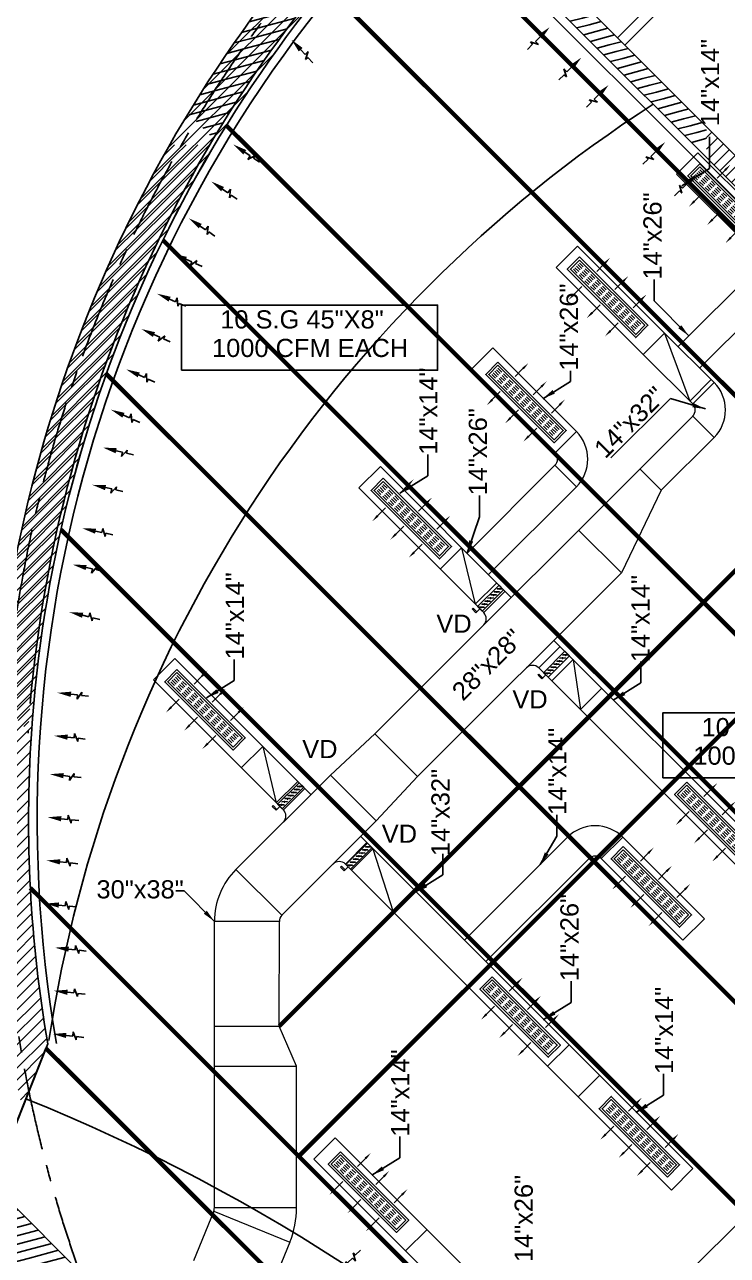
# Model space of a CAD drawing. Header units: inches. Extents: x 751443 to 884462, y -58136 to 349881.
# Drawn here: x 807105 to 815222, y 208339 to 222565 of the extents above; entities that cross this region are included whole.
import ezdxf

# ---------------------------------------------------------------- set-up
doc = ezdxf.new("R2010")
doc.units = ezdxf.units.IN
doc.header["$MEASUREMENT"] = 0
doc.linetypes.add('CENTER', pattern=[50.8, 31.75, -6.35, 6.35, -6.35])
doc.linetypes.add('HIDDEN', pattern=[0.375, 0.25, -0.125])
for name, color, linetype, lineweight in [('000Text', 2, 'Continuous', 18), ('000VD', 1, 'Continuous', 20), ('duct', 1, 'Continuous', 20), ('M-S.DUCT', 1, 'Continuous', 15)]:
    doc.layers.add(name, color=color, linetype=linetype, lineweight=lineweight)
for name, color, linetype in [('0AC-R-ARROW', 2, 'Continuous'), ('0AC-S-ARROW', 2, 'Continuous'), ('0AC-S-GRILL', 140, 'Continuous'), ('AC-LEADER', 30, 'Continuous'), ('AXES', 8, 'CENTER'), ('COL', 8, 'Continuous'), ('HAT', 8, 'Continuous'), ('S.GRILL', 4, 'Continuous'), ('WALL', 8, 'Continuous')]:
    doc.layers.add(name, color=color, linetype=linetype)
doc.styles.add('Arial', font='arial.ttf')
doc.styles.add('HOREA', font='arial.ttf')
doc.dimstyles.new('DIM 1-50', dxfattribs={"dimtxt": 210, "dimasz": 150, "dimexe": 0.18, "dimexo": 0.0625, "dimgap": 25, "dimtad": 0, "dimdec": 0, "dimzin": 0, "dimdsep": 46, "dimtxsty": 'HOREA', "dimblk": 'OBLIQUE', "dimcen": 0.09, "dimclrd": 256, "dimclre": 256, "dimclrt": 31, "dimadec": 0, "dimazin": 0, "dimtfac": 1, "dimtdec": 0, "dimtofl": 0, "dimtmove": 0, "dimatfit": 3, "dimfxl": 0, "dimtolj": 1, "dimtzin": 0, "dimarcsym": 0})
pattern_1 = [(45, (-295.34929, -416.66378), (-0.067351921, 0.067351921), [])]
pattern_2 = [(15, (-295.34929, -416.66378), (-0.024652514, 0.092004435), [])]

# ---------------------------------------------------------------- blocks, each defined once
blk = doc.blocks.new('A$C618A793C')
at = {"layer": 'HAT', "ltscale": 0.011}
h = blk.add_hatch(dxfattribs=at)
h.set_pattern_fill('ANSI31', color=256, scale=0.03, style=0)
h.set_pattern_definition([(45, (-1355.73444, -303.60819), (-0.067351921, 0.067351921), [])])
h.paths.add_polyline_path([(-15.404, 0.767, -0.189155), (-10.669, 10.846), (-10.988, 11.164, 0.182905), (-15.813, 1.176, 0.076148), (-15.511, -3.559), (-15.215, -2.816, -0.059046)])
h = blk.add_hatch(dxfattribs=at)
h.set_pattern_fill('ANSI31', color=256, scale=0.03, angle=330, style=0)
h.set_pattern_definition(pattern_2)
h.paths.add_polyline_path([(-10.993, 10.993), (-11.078, 11.078, 0.064476), (-13.593, 7.936), (-13.506, 7.849, -0.064984)])
h = blk.add_hatch(dxfattribs=at)
h.set_pattern_fill('ANSI31', color=256, scale=0.03, angle=330, style=0)
h.set_pattern_definition(pattern_2)
h.paths.add_polyline_path([(-10.993, 10.993, 0.064984), (-13.506, 7.849), (-13.302, 7.645, -0.064146), (-10.885, 10.708), (-7.752, 7.575), (-7.605, 7.575), (-7.605, 7.605)])
h = blk.add_hatch(dxfattribs=at)
h.set_pattern_fill('ANSI31', color=256, scale=0.03, angle=330, style=0)
h.set_pattern_definition(pattern_2)
h.paths.add_polyline_path([(-10.903, 11.079, 0.00201), (-10.993, 10.993), (-7.605, 7.605), (-7.605, 7.782)])
h = blk.add_hatch(dxfattribs=at)
h.set_pattern_fill('ANSI31', color=256, scale=0.03, style=0)
h.set_pattern_definition(pattern_1)
h.paths.add_polyline_path([(-7.605, 7.782), (-7.605, 7.605), (-7.575, 7.575), (-7.398, 7.575)])
h = blk.add_hatch(dxfattribs=at)
h.set_pattern_fill('ANSI31', color=256, scale=0.03, style=0)
h.set_pattern_definition(pattern_1)
h.paths.add_polyline_path([(-13.668, 7.575), (-13.806, 7.575, 0.084858), (-15.618, 2.615), (-15.496, 2.615, -0.085616)])
h = blk.add_hatch(dxfattribs=at)
h.set_pattern_fill('ANSI31', color=256, scale=0.03, style=0)
h.set_pattern_definition(pattern_1)
h.paths.add_polyline_path([(-13.344, 7.575), (-13.668, 7.575, 0.085616), (-15.496, 2.615), (-15.212, 2.615, -0.087441)])
h = blk.add_hatch(dxfattribs=at)
h.set_pattern_fill('ANSI31', color=256, scale=0.03, style=0)
h.set_pattern_definition(pattern_1)
h.paths.add_polyline_path([(-7.575, 7.575), (-7.605, 7.575), (-7.605, 7.428), (-7.152, 6.976), (-7.064, 7.064)])
h = blk.add_hatch(dxfattribs=at)
h.set_pattern_fill('ANSI31', color=256, scale=0.03, style=0)
h.set_pattern_definition(pattern_1)
h.paths.add_polyline_path([(-7.398, 7.575), (-7.575, 7.575), (-7.064, 7.064), (-6.976, 7.152)])
h = blk.add_hatch(dxfattribs=at)
h.set_pattern_fill('ANSI31', color=256, scale=0.03, style=0)
h.set_pattern_definition(pattern_1)
h.paths.add_polyline_path([(-15.212, 2.615), (-15.496, 2.615, 0.022631), (-15.689, 1.221), (-15.43, 0.962, -0.027315)])
h = blk.add_hatch(dxfattribs=at)
h.set_pattern_fill('ANSI31', color=256, scale=0.03, style=0)
h.set_pattern_definition(pattern_1)
edge = h.paths.add_edge_path()
edge.add_line((-15.702, 1.065), (-15.441, 0.804))
edge.add_arc((-0.205, -0.205), 15.269, 175.6157, 176.2115, ccw=False)
edge.add_line((-15.43, 0.962), (-15.689, 1.221))
edge.add_arc((-0.205, -0.205), 15.549, 174.7366, 175.3141)
h = blk.add_hatch(dxfattribs=at)
h.set_pattern_fill('ANSI31', color=256, scale=0.03, angle=330, style=0)
h.set_pattern_definition(pattern_2)
h.paths.add_polyline_path([(-15.925, -4.369), (-15.925, -4.793), (-14.576, -6.142, -0.011899), (-14.842, -5.451)])
h = blk.add_hatch(dxfattribs=at)
h.set_pattern_fill('ANSI31', color=256, scale=0.03, angle=330, style=0)
h.set_pattern_definition(pattern_2)
h.paths.add_polyline_path([(-15.925, -4.793), (-15.925, -5.076), (-14.711, -6.29), (-14.572, -6.151, -0.000166), (-14.576, -6.142)])
at = {"layer": 'AXES', "linetype": 'CENTER', "ltscale": 0.03}
blk.add_arc((-0.205, -0.205), 15.549, 179.5187, 179.0158, dxfattribs=at)
at = {"layer": 'COL', "ltscale": 0.07}
blk.add_line((-16.052, -4.242), (-14.357, -5.937), dxfattribs=at)
for points in [[(-15.417, 1.119, -0.179227), (-10.885, 10.708), (-5.732, 5.555), (-5.555, 5.732), (-10.988, 11.164, 0.182905), (-15.813, 1.176)], [(-10.849, 10.672, 0.184911), (-15.404, 0.767)], [(-15.443, 0.775, -0.000467), (-15.441, 0.804, -0.000467)]]:
    blk.add_lwpolyline(points, format="xyb", dxfattribs=at)
at = {"layer": 'COL', "linetype": 'Continuous', "ltscale": 0.07}
blk.add_lwpolyline([(-15.404, 0.767, 0.059046), (-15.215, -2.816, 0.059046)], format="xyb", dxfattribs=at)
at = {"layer": 'WALL', "ltscale": 0.011}
for p, q in [((-8.635, 8.812), (-7.557, 9.891)), ((-8.55, 8.727), (-7.562, 9.715)), ((-15.859, -4.435), (-15.215, -2.816))]:
    blk.add_line(p, q, dxfattribs=at)
blk.add_arc((-23.624, -23.624), 21.76, 22.0143, 67.9857, dxfattribs=at)
blk = doc.blocks.new('*U30')
at = {"layer": '000VD'}
h = blk.add_hatch(color=15, dxfattribs=at)
edge = h.paths.add_edge_path()
edge.add_arc((0.025, 0.037), 0.00488, 0, 360)
h = blk.add_hatch(color=15, dxfattribs=at)
edge = h.paths.add_edge_path()
edge.add_arc((0.075, 0.037), 0.00488, 0, 360)
h = blk.add_hatch(color=15, dxfattribs=at)
edge = h.paths.add_edge_path()
edge.add_arc((0.075, 0.037), 0.00488, 0, 360)
h = blk.add_hatch(color=15, dxfattribs=at)
edge = h.paths.add_edge_path()
edge.add_arc((0.125, 0.037), 0.00488, 0, 360)
h = blk.add_hatch(color=15, dxfattribs=at)
edge = h.paths.add_edge_path()
edge.add_arc((0.175, 0.037), 0.00488, 0, 360)
h = blk.add_hatch(color=15, dxfattribs=at)
edge = h.paths.add_edge_path()
edge.add_arc((0.225, 0.037), 0.00488, 0, 360)
h = blk.add_hatch(color=15, dxfattribs=at)
edge = h.paths.add_edge_path()
edge.add_arc((0.275, 0.037), 0.00488, 0, 360)
h = blk.add_hatch(color=15, dxfattribs=at)
edge = h.paths.add_edge_path()
edge.add_arc((0.325, 0.037), 0.00488, 0, 360)
at = {"layer": '000VD', "color": 1}
blk.add_line((-0.064, 0.037), (0, 0.037), dxfattribs=at)
at = {"layer": '000VD', "color": 15}
for p, q in [((0.046, 0.061), (0.001, 0.017)), ((0.004, 0.014), (0.001, 0.017)), ((0.049, 0.058), (0.004, 0.014)), ((0.049, 0.058), (0.046, 0.061)), ((0.096, 0.061), (0.051, 0.017)), ((0.096, 0.061), (0.051, 0.017)), ((0.054, 0.014), (0.051, 0.017)), ((0.054, 0.014), (0.051, 0.017)), ((0.099, 0.058), (0.054, 0.014)), ((0.099, 0.058), (0.054, 0.014)), ((0.099, 0.058), (0.096, 0.061)), ((0.099, 0.058), (0.096, 0.061)), ((0.146, 0.061), (0.101, 0.017)), ((0.104, 0.014), (0.101, 0.017)), ((0.149, 0.058), (0.104, 0.014)), ((0.149, 0.058), (0.146, 0.061)), ((0.196, 0.061), (0.151, 0.017)), ((0.154, 0.014), (0.151, 0.017)), ((0.199, 0.058), (0.154, 0.014)), ((0.199, 0.058), (0.196, 0.061)), ((0.246, 0.061), (0.201, 0.017)), ((0.204, 0.014), (0.201, 0.017)), ((0.249, 0.058), (0.204, 0.014)), ((0.249, 0.058), (0.246, 0.061)), ((0.296, 0.061), (0.251, 0.017)), ((0.254, 0.014), (0.251, 0.017)), ((0.299, 0.058), (0.254, 0.014)), ((0.299, 0.058), (0.296, 0.061)), ((0.346, 0.061), (0.301, 0.017)), ((0.304, 0.014), (0.301, 0.017)), ((0.349, 0.058), (0.304, 0.014)), ((0.349, 0.058), (0.346, 0.061))]:
    blk.add_line(p, q, dxfattribs=at)
at = {"layer": '000VD'}
for points in [[(-0.064, -0.025), (-0.05, -0.025), (-0.05, 0.037), (-0.064, 0.037)], [(0, 0), (0.35, 0), (0.35, 0.075), (0, 0.075)]]:
    blk.add_lwpolyline(points, close=True, dxfattribs=at)
at = {"layer": '000VD', "color": 15}
for centre in [(0.025, 0.037), (0.075, 0.037), (0.075, 0.037), (0.125, 0.037), (0.175, 0.037), (0.225, 0.037), (0.275, 0.037), (0.325, 0.037)]:
    blk.add_circle(centre, 0.00488, dxfattribs=at)
blk = doc.blocks.new('*U11')
at = {"layer": '000VD'}
h = blk.add_hatch(color=15, dxfattribs=at)
edge = h.paths.add_edge_path()
edge.add_arc((0.025, 0.037), 0.00488, 0, 360)
h = blk.add_hatch(color=15, dxfattribs=at)
edge = h.paths.add_edge_path()
edge.add_arc((0.075, 0.037), 0.00488, 0, 360)
h = blk.add_hatch(color=15, dxfattribs=at)
edge = h.paths.add_edge_path()
edge.add_arc((0.075, 0.037), 0.00488, 0, 360)
h = blk.add_hatch(color=15, dxfattribs=at)
edge = h.paths.add_edge_path()
edge.add_arc((0.125, 0.037), 0.00488, 0, 360)
h = blk.add_hatch(color=15, dxfattribs=at)
edge = h.paths.add_edge_path()
edge.add_arc((0.175, 0.037), 0.00488, 0, 360)
h = blk.add_hatch(color=15, dxfattribs=at)
edge = h.paths.add_edge_path()
edge.add_arc((0.225, 0.037), 0.00488, 0, 360)
h = blk.add_hatch(color=15, dxfattribs=at)
edge = h.paths.add_edge_path()
edge.add_arc((0.275, 0.037), 0.00488, 0, 360)
h = blk.add_hatch(color=15, dxfattribs=at)
edge = h.paths.add_edge_path()
edge.add_arc((0.325, 0.037), 0.00488, 0, 360)
at = {"layer": '000VD', "color": 1}
blk.add_line((-0.064, 0.037), (0, 0.037), dxfattribs=at)
at = {"layer": '000VD', "color": 15}
for p, q in [((0.046, 0.061), (0.001, 0.017)), ((0.004, 0.014), (0.001, 0.017)), ((0.049, 0.058), (0.004, 0.014)), ((0.049, 0.058), (0.046, 0.061)), ((0.096, 0.061), (0.051, 0.017)), ((0.096, 0.061), (0.051, 0.017)), ((0.054, 0.014), (0.051, 0.017)), ((0.054, 0.014), (0.051, 0.017)), ((0.099, 0.058), (0.054, 0.014)), ((0.099, 0.058), (0.054, 0.014)), ((0.099, 0.058), (0.096, 0.061)), ((0.099, 0.058), (0.096, 0.061)), ((0.146, 0.061), (0.101, 0.017)), ((0.104, 0.014), (0.101, 0.017)), ((0.149, 0.058), (0.104, 0.014)), ((0.149, 0.058), (0.146, 0.061)), ((0.196, 0.061), (0.151, 0.017)), ((0.154, 0.014), (0.151, 0.017)), ((0.199, 0.058), (0.154, 0.014)), ((0.199, 0.058), (0.196, 0.061)), ((0.246, 0.061), (0.201, 0.017)), ((0.204, 0.014), (0.201, 0.017)), ((0.249, 0.058), (0.204, 0.014)), ((0.249, 0.058), (0.246, 0.061)), ((0.296, 0.061), (0.251, 0.017)), ((0.254, 0.014), (0.251, 0.017)), ((0.299, 0.058), (0.254, 0.014)), ((0.299, 0.058), (0.296, 0.061)), ((0.346, 0.061), (0.301, 0.017)), ((0.304, 0.014), (0.301, 0.017)), ((0.349, 0.058), (0.304, 0.014)), ((0.349, 0.058), (0.346, 0.061))]:
    blk.add_line(p, q, dxfattribs=at)
at = {"layer": '000VD'}
for points in [[(-0.064, -0.025), (-0.05, -0.025), (-0.05, 0.037), (-0.064, 0.037)], [(0, 0), (0.35, 0), (0.35, 0.075), (0, 0.075)]]:
    blk.add_lwpolyline(points, close=True, dxfattribs=at)
at = {"layer": '000VD', "color": 15}
for centre in [(0.025, 0.037), (0.075, 0.037), (0.075, 0.037), (0.125, 0.037), (0.175, 0.037), (0.225, 0.037), (0.275, 0.037), (0.325, 0.037)]:
    blk.add_circle(centre, 0.00488, dxfattribs=at)
blk = doc.blocks.new('*U31')
at = {"layer": '000VD'}
h = blk.add_hatch(color=15, dxfattribs=at)
edge = h.paths.add_edge_path()
edge.add_arc((0.025, 0.037), 0.00488, 0, 360)
h = blk.add_hatch(color=15, dxfattribs=at)
edge = h.paths.add_edge_path()
edge.add_arc((0.075, 0.037), 0.00488, 0, 360)
h = blk.add_hatch(color=15, dxfattribs=at)
edge = h.paths.add_edge_path()
edge.add_arc((0.075, 0.037), 0.00488, 0, 360)
h = blk.add_hatch(color=15, dxfattribs=at)
edge = h.paths.add_edge_path()
edge.add_arc((0.125, 0.037), 0.00488, 0, 360)
h = blk.add_hatch(color=15, dxfattribs=at)
edge = h.paths.add_edge_path()
edge.add_arc((0.175, 0.037), 0.00488, 0, 360)
h = blk.add_hatch(color=15, dxfattribs=at)
edge = h.paths.add_edge_path()
edge.add_arc((0.225, 0.037), 0.00488, 0, 360)
h = blk.add_hatch(color=15, dxfattribs=at)
edge = h.paths.add_edge_path()
edge.add_arc((0.275, 0.037), 0.00488, 0, 360)
h = blk.add_hatch(color=15, dxfattribs=at)
edge = h.paths.add_edge_path()
edge.add_arc((0.325, 0.037), 0.00488, 0, 360)
at = {"layer": '000VD', "color": 1}
blk.add_line((-0.064, 0.037), (0, 0.037), dxfattribs=at)
at = {"layer": '000VD', "color": 15}
for p, q in [((0.046, 0.061), (0.001, 0.017)), ((0.004, 0.014), (0.001, 0.017)), ((0.049, 0.058), (0.004, 0.014)), ((0.049, 0.058), (0.046, 0.061)), ((0.096, 0.061), (0.051, 0.017)), ((0.096, 0.061), (0.051, 0.017)), ((0.054, 0.014), (0.051, 0.017)), ((0.054, 0.014), (0.051, 0.017)), ((0.099, 0.058), (0.054, 0.014)), ((0.099, 0.058), (0.054, 0.014)), ((0.099, 0.058), (0.096, 0.061)), ((0.099, 0.058), (0.096, 0.061)), ((0.146, 0.061), (0.101, 0.017)), ((0.104, 0.014), (0.101, 0.017)), ((0.149, 0.058), (0.104, 0.014)), ((0.149, 0.058), (0.146, 0.061)), ((0.196, 0.061), (0.151, 0.017)), ((0.154, 0.014), (0.151, 0.017)), ((0.199, 0.058), (0.154, 0.014)), ((0.199, 0.058), (0.196, 0.061)), ((0.246, 0.061), (0.201, 0.017)), ((0.204, 0.014), (0.201, 0.017)), ((0.249, 0.058), (0.204, 0.014)), ((0.249, 0.058), (0.246, 0.061)), ((0.296, 0.061), (0.251, 0.017)), ((0.254, 0.014), (0.251, 0.017)), ((0.299, 0.058), (0.254, 0.014)), ((0.299, 0.058), (0.296, 0.061)), ((0.346, 0.061), (0.301, 0.017)), ((0.304, 0.014), (0.301, 0.017)), ((0.349, 0.058), (0.304, 0.014)), ((0.349, 0.058), (0.346, 0.061))]:
    blk.add_line(p, q, dxfattribs=at)
at = {"layer": '000VD'}
for points in [[(-0.064, -0.025), (-0.05, -0.025), (-0.05, 0.037), (-0.064, 0.037)], [(0, 0), (0.35, 0), (0.35, 0.075), (0, 0.075)]]:
    blk.add_lwpolyline(points, close=True, dxfattribs=at)
at = {"layer": '000VD', "color": 15}
for centre in [(0.025, 0.037), (0.075, 0.037), (0.075, 0.037), (0.125, 0.037), (0.175, 0.037), (0.225, 0.037), (0.275, 0.037), (0.325, 0.037)]:
    blk.add_circle(centre, 0.00488, dxfattribs=at)
blk = doc.blocks.new('*U27')
at = {"layer": '000VD'}
h = blk.add_hatch(color=15, dxfattribs=at)
edge = h.paths.add_edge_path()
edge.add_arc((0.025, 0.037), 0.00488, 0, 360)
h = blk.add_hatch(color=15, dxfattribs=at)
edge = h.paths.add_edge_path()
edge.add_arc((0.075, 0.037), 0.00488, 0, 360)
h = blk.add_hatch(color=15, dxfattribs=at)
edge = h.paths.add_edge_path()
edge.add_arc((0.075, 0.037), 0.00488, 0, 360)
h = blk.add_hatch(color=15, dxfattribs=at)
edge = h.paths.add_edge_path()
edge.add_arc((0.125, 0.037), 0.00488, 0, 360)
h = blk.add_hatch(color=15, dxfattribs=at)
edge = h.paths.add_edge_path()
edge.add_arc((0.175, 0.037), 0.00488, 0, 360)
h = blk.add_hatch(color=15, dxfattribs=at)
edge = h.paths.add_edge_path()
edge.add_arc((0.225, 0.037), 0.00488, 0, 360)
h = blk.add_hatch(color=15, dxfattribs=at)
edge = h.paths.add_edge_path()
edge.add_arc((0.275, 0.037), 0.00488, 0, 360)
h = blk.add_hatch(color=15, dxfattribs=at)
edge = h.paths.add_edge_path()
edge.add_arc((0.325, 0.037), 0.00488, 0, 360)
at = {"layer": '000VD', "color": 1}
blk.add_line((-0.064, 0.037), (0, 0.037), dxfattribs=at)
at = {"layer": '000VD', "color": 15}
for p, q in [((0.046, 0.061), (0.001, 0.017)), ((0.004, 0.014), (0.001, 0.017)), ((0.049, 0.058), (0.004, 0.014)), ((0.049, 0.058), (0.046, 0.061)), ((0.096, 0.061), (0.051, 0.017)), ((0.096, 0.061), (0.051, 0.017)), ((0.054, 0.014), (0.051, 0.017)), ((0.054, 0.014), (0.051, 0.017)), ((0.099, 0.058), (0.054, 0.014)), ((0.099, 0.058), (0.054, 0.014)), ((0.099, 0.058), (0.096, 0.061)), ((0.099, 0.058), (0.096, 0.061)), ((0.146, 0.061), (0.101, 0.017)), ((0.104, 0.014), (0.101, 0.017)), ((0.149, 0.058), (0.104, 0.014)), ((0.149, 0.058), (0.146, 0.061)), ((0.196, 0.061), (0.151, 0.017)), ((0.154, 0.014), (0.151, 0.017)), ((0.199, 0.058), (0.154, 0.014)), ((0.199, 0.058), (0.196, 0.061)), ((0.246, 0.061), (0.201, 0.017)), ((0.204, 0.014), (0.201, 0.017)), ((0.249, 0.058), (0.204, 0.014)), ((0.249, 0.058), (0.246, 0.061)), ((0.296, 0.061), (0.251, 0.017)), ((0.254, 0.014), (0.251, 0.017)), ((0.299, 0.058), (0.254, 0.014)), ((0.299, 0.058), (0.296, 0.061)), ((0.346, 0.061), (0.301, 0.017)), ((0.304, 0.014), (0.301, 0.017)), ((0.349, 0.058), (0.304, 0.014)), ((0.349, 0.058), (0.346, 0.061))]:
    blk.add_line(p, q, dxfattribs=at)
at = {"layer": '000VD'}
for points in [[(-0.064, -0.025), (-0.05, -0.025), (-0.05, 0.037), (-0.064, 0.037)], [(0, 0), (0.35, 0), (0.35, 0.075), (0, 0.075)]]:
    blk.add_lwpolyline(points, close=True, dxfattribs=at)
at = {"layer": '000VD', "color": 15}
for centre in [(0.025, 0.037), (0.075, 0.037), (0.075, 0.037), (0.125, 0.037), (0.175, 0.037), (0.225, 0.037), (0.275, 0.037), (0.325, 0.037)]:
    blk.add_circle(centre, 0.00488, dxfattribs=at)
blk = doc.blocks.new('ARR')
at = {"layer": '0AC-R-ARROW'}
for p, q in [((44, -219), (-33, -260)), ((0, -219), (44, -219)), ((-33, -260), (0, -260))]:
    blk.add_line(p, q, dxfattribs=at)
for points in [[(0, -152), (0, -219)], [(0, -260), (0, -335)]]:
    blk.add_lwpolyline(points, dxfattribs=at)
blk.add_solid([(-27, -152), (0, -11), (27, -152)], dxfattribs=at)
blk = doc.blocks.new('_Oblique')
at = {"color": 0, "linetype": 'ByBlock', "lineweight": -2}
blk.add_line((-0.5, -0.5), (0.5, 0.5), dxfattribs=at)
blk = doc.blocks.new('SA')
at = {"layer": '0AC-S-ARROW'}
blk.add_line((-3, 0), (-0.69, 0), dxfattribs=at)
blk.add_solid([(-3, -0.24), (-3, 0.24), (-4.58, 0)], dxfattribs=at)
blk = doc.blocks.new('SG48x8')
at = {"layer": '0AC-S-GRILL', "color": 193, "linetype": 'HIDDEN', "ltscale": 250}
for p, q in [((-50, 50), (-1075, 50)), ((-50, 25), (-1075, 25)), ((-50, 0), (-1075, 0)), ((-50, -25), (-1075, -25)), ((-50, -50), (-1075, -50))]:
    blk.add_line(p, q, dxfattribs=at)
at = {"layer": '0AC-S-GRILL'}
for points in [[(0, -100), (-1125, -100), (-1125, 100), (0, 100)], [(-25, -75), (-1100, -75), (-1100, 75), (-25, 75)]]:
    blk.add_lwpolyline(points, close=True, dxfattribs=at)
at = {"layer": '0AC-S-ARROW', "extrusion": (0, 0, -1), "rotation": 90}
for p, xscale, yscale, zscale in [((861, 83), -56.55259417498019, 56.55259417498019, -56.55259417498019), ((561, 83), -56.55259417498019, 56.55259417498019, -56.55259417498019), ((261, 83), -56.55259417498019, 56.55259417498019, -56.55259417498019), ((861, -83), 56.55259417500928, 56.55259417500928, -56.552594175), ((561, -83), 56.55259417500928, 56.55259417500928, -56.552594175), ((261, -83), 56.55259417500928, 56.55259417500928, -56.552594175)]:
    blk.add_blockref('SA', p, dxfattribs=dict(at, xscale=xscale, yscale=yscale, zscale=zscale))

msp = doc.modelspace()

# ---------------------------------------------------------------- linework, layer by layer
for p, q in [((806728.3, 209165.6), (807351.2, 210732.1)), ((807351.2, 210732.1), (819719.2, 198364.1)), ((818152.7, 197741.2), (806728.3, 209165.6))]:
    msp.add_line(p, q)
msp.add_arc((822847.1, 208514.2), 15631.7, 122.85803, 171.51301)
at = {"layer": 'AC-LEADER'}
for points in [[(808918.8, 218570.6), (811874.7, 218570.6), (811874.7, 219323.8), (808918.8, 219323.8)], [(814477.9, 213858), (817433.9, 213858), (817433.9, 214611.2), (814477.9, 214611.2)]]:
    msp.add_lwpolyline(points, close=True, dxfattribs=at)
at = {"layer": 'AXES', "color": 2, "linetype": 'HIDDEN', "ltscale": 500, "const_width": 50}
for points in [[(811492.4, 224026.9), (833049.5, 202469.8)], [(810581.8, 223007.5), (832030.1, 201559.3)], [(808048.6, 218526.8), (827549.4, 199026)], [(807524.5, 216727.2), (825749.8, 198501.9)]]:
    msp.add_lwpolyline(points, dxfattribs=at)
at = {"layer": 'AXES', "linetype": 'HIDDEN', "ltscale": 500, "const_width": 50}
for points in [[(809435.3, 221399.4), (830422, 200412.7)], [(808702.5, 220073.2), (829095.8, 199679.9)], [(807171.1, 212585.9), (821608.4, 198148.5)], [(807351.2, 210732.1), (819719.2, 198364.1)]]:
    msp.add_lwpolyline(points, dxfattribs=at)
at = {"layer": 'AXES', "color": 2, "linetype": 'HIDDEN', "ltscale": 500, "const_width": 50}
for points, elevation in [([(810047, 210988.9), (816323.7, 217265.6)], -1.5), ([(810271.5, 209485.5), (817187.7, 216401.7)], 0)]:
    msp.add_lwpolyline(points, dxfattribs=dict(at, elevation=elevation))
at = {"layer": 'COL', "ltscale": 0.07}
msp.add_lwpolyline([(811738.2, 224272.8, 0.1849106), (807183.3, 214367.5)], format="xyb", dxfattribs=at)
at = {"layer": 'COL', "color": 3, "ltscale": 0.07}
msp.add_lwpolyline([(833154.6, 202715.1), (811737.7, 224132, 0.2451793), (807473.1, 210786.8, 0.1849106)], format="xyb", dxfattribs=at)
at = {"layer": 'duct', "ltscale": 0.011}
for p, q in [((814634.4, 220836.7), (814881.9, 221084.2)), ((814881.9, 221084.2), (815888.5, 220077.6)), ((814634.4, 220836.7), (815570.3, 219900.8)), ((815910.8, 220099.8), (814654.1, 218843.1)), ((813492.2, 220004.9), (813244.7, 219757.4)), ((813492.2, 220004.9), (814497.4, 218999.7)), ((816158.3, 219852.3), (814901.5, 218595.6)), ((813244.7, 219757.4), (814269, 218733.2)), ((814497.4, 218999.7), (815068.6, 218428.5)), ((812511.2, 218827.4, -55.6), (812263.7, 218579.9, -55.6)), ((813478.5, 217860.1, -55.6), (812511.2, 218827.4, -55.6)), ((814269, 218733.2), (814821.2, 218181)), ((813231, 217612.6, -55.6), (812263.7, 218579.9, -55.6)), ((814821.2, 218181), (815068.6, 218428.5)), ((811149.6, 214368), (814821.2, 218039.6)), ((814821.2, 218039.6), (815068.6, 217792.1)), ((813231, 217612.6), (813478.5, 217860.1, -55.6)), ((814459, 217182.4), (815068.6, 217792.1)), ((811213.9, 217456.9, 0), (810966.3, 217209.3, 0)), ((812726.2, 215944.6), (811213.9, 217456.9)), ((813231, 217471.2), (812215.3, 216455.5)), ((813231, 217471.2), (813478.5, 217223.7)), ((814211.5, 217429.9), (814459, 217182.4)), ((812408, 215767.8), (810966.4, 217209.4)), ((813478.5, 217223.7), (812462.8, 216208)), ((814459, 217182.4), (813999.4, 216227.8)), ((813504.4, 216722.8), (813999.4, 216227.8)), ((811644.5, 213873), (813999.4, 216227.8)), ((812408, 215767.8), (812655.5, 216015.3)), ((812408, 215767.8), (812655.5, 216015.3)), ((815693.4, 212971.6, -126.2), (813219.3, 215447.8)), ((808592, 214990.4, 0), (808839.4, 215237.9, 0)), ((808839.4, 215237.9, 0), (810411.7, 213665.7, 0)), ((813042.5, 215129.6), (813290, 215377.1)), ((815445.9, 212724.1, -126.2), (813042.5, 215129.6)), ((808592, 214990.4, 0), (810093.5, 213488.9, 0)), ((811149.6, 214368), (810636.8, 213890.8)), ((811644.5, 213873), (811149.6, 214368)), ((809546.1, 212800.1, 0), (810636.8, 213890.8)), ((811167.1, 213360.5), (810636.8, 213890.8)), ((811644.5, 213873), (811167.1, 213360.5)), ((810093.5, 213488.9, 0), (810340.9, 213736.4, 0)), ((810076.4, 212269.8, 0), (811167.1, 213360.5)), ((810809.9, 212861.8), (811057.4, 213109.3)), ((810986.7, 213180), (814824.9, 209341.8, 0)), ((813376.6, 213172.7, -16.9), (812184.8, 211981.9, 43.8)), ((813624.1, 212925.3, -9.6), (813376.6, 213172.7, -16.9)), ((813765.5, 212925.2, -9.6), (814014.5, 213171.2, 45.6)), ((814956, 212228.9, -2.4), (814014.5, 213171.2, 45.6)), ((810809.9, 212861.8), (814577.4, 209094.3, 0)), ((813624.1, 212925.3, -15.6), (812432.2, 211734.4, 47)), ((814708.5, 211981.4, -2.4), (813765.5, 212925.2, 47)), ((810076.4, 212269.8, -1.5), (809546.1, 212800.1, -1.5)), ((809296.8, 208888.8, -1.5), (809297.1, 212199.3, -1.5)), ((810047.1, 212199.1, -1.5), (809297.1, 212199.3, -1.5)), ((810047, 210988.9, -1.5), (810047.1, 212199.1, -1.5)), ((814708.5, 211981.4, -2.4), (814956, 212228.9, -2.4)), ((813146, 210525.7, 0), (813393.5, 210773.2, 0)), ((810246.8, 208888.7, -1.5), (810247, 210526.1, -1.5)), ((813499.5, 210172.2, 0), (813747, 210419.7, 0)), ((810692.1, 209699), (810444.6, 209451.5)), ((813511.5, 206879.6), (810692.1, 209699)), ((813193.3, 206702.8), (810444.6, 209451.5)), ((814577.4, 209094.3, 52.9), (814824.9, 209341.8, 52.9)), ((811752.8, 208638.1, 0), (811505.3, 208390.6, 0))]:
    msp.add_line(p, q, dxfattribs=at)
msp.add_lwpolyline([(814249.9, 218752.2), (814497.4, 218999.7), (814788.6, 218213.5), (815036.1, 218461)], dxfattribs=at)
for centre, radius, start, end in [((814750.4, 218110.3), 450, 315, 45), ((814750.4, 218110.3), 100, 315, 45), ((813160.3, 217541.9), 450, 315, 45), ((813160.3, 217541.9), 100, 315, 45), ((812337.3, 215697.1), 100, 315, 45), ((812971.8, 215058.9), 100, 45, 135), ((810022.7, 213418.2, 0), 100, 315, 45), ((813694.8, 212854.5, -9.6), 450, 44.97523, 134.97523), ((810739.2, 212791.1), 100, 45, 135), ((813694.8, 212854.5, -9.6), 100, 44.97523, 134.97523), ((810147.1, 212199.1, -1.5), 850, 135, 179.98715), ((810147.1, 212199.1, -1.5), 100, 135, 179.98715)]:
    msp.add_arc(centre, radius, start, end, dxfattribs=at)
at = {"layer": 'M-S.DUCT'}
for p, q in [((809297, 210989, -1.5), (810047, 210988.9, -1.5)), ((810247, 210526.1, -1.5), (810047, 210988.9, -1.5)), ((809297, 210526.2, -1.5), (810247, 210526.1, -1.5)), ((809289.3, 208851, -1.5), (810168.7, 208491.6, -1.5)), ((810246.8, 208888.7, -1.5), (809296.8, 208888.8, -1.5)), ((815579.7, 208947.9), (813017.3, 206385.4))]:
    msp.add_line(p, q, dxfattribs=at)
at = {"layer": 'M-S.DUCT', "extrusion": (0.000191879, 0.000482443, 1)}
for p, q in [((809289.3, 208851, -1.5), (809054.3, 208275.8, -2.2)), ((810168.7, 208491.6, -1.5), (809933.7, 207916.4, -2.2))]:
    msp.add_line(p, q, dxfattribs=at)
at = {"layer": 'M-S.DUCT'}
for points in [[(811904.7, 216271.1), (812152.2, 216518.6), (812310.4, 215865.4), (812557.9, 216112.9)], [(813192.7, 214979.4), (813440.2, 215226.9), (813525, 214647.1), (813772.5, 214894.6)], [(810880.6, 212791.1), (811128.1, 213038.6), (811360, 212311.7), (811607.5, 212559.2)]]:
    msp.add_lwpolyline(points, dxfattribs=at)
at = {"layer": 'M-S.DUCT', "elevation": 0}
msp.add_lwpolyline([(809607.4, 213975), (809854.9, 214222.5), (810011.8, 213570.6), (810259.2, 213818.1)], dxfattribs=at)
at = {"layer": 'M-S.DUCT'}
for radius in [100, 1050]:
    msp.add_arc((809196.8, 208888.8, -1.5), radius, 337.77128, 359.99358, dxfattribs=at)

# ---------------------------------------------------------------- block references
at = {"ltscale": 0.011, "xscale": 1000, "yscale": 1000, "zscale": 1000}
msp.add_blockref('A$C618A793C', (822587.4, 213600.4), dxfattribs=at)
at = {"layer": '000VD', "xscale": -1000.000000000001, "yscale": 1000.000000000001, "zscale": 1000.000000000001, "rotation": 224.9999999999972}
for name, p in [('*U27', (812337.6, 215838.2)), ('*U11', (813098.4, 215073.7)), ('*U31', (810027.7, 213554.7, 0)), ('*U30', (810816.5, 212855.2))]:
    msp.add_blockref(name, p, dxfattribs=at)
at = {"layer": '0AC-R-ARROW', "extrusion": (-2.2269e-33, 2.2269e-33, -1)}
for p, xscale, yscale, zscale, rotation in [((-813178.3, 222543.8, 96.9), -1.119999999995343, 1.119999999995343, -1.119999999995343, 44.99999999999536), ((-813542.6, 222191.5), 1.119999999995343, 1.119999999995343, -1.119999999995343, 45.00000000000065), ((-813858.8, 221875.4), -1.119999999995343, 1.119999999995343, -1.119999999995343, 44.99999999999536), ((-814511.8, 221215.2, 581.7), -1.119999999995343, 1.119999999995343, -1.119999999995343, 44.99999999999536), ((-809508.1, 221185.2, 96.9), 1.119999999995343, 1.119999999995343, -1.119999999995343, 304.1961360223276), ((-809250.6, 220758.6, 193.9), -1.119999999995343, 1.119999999995343, -1.119999999995343, 304.1961360223223), ((-814876.3, 220849.1, 96.9), 1.119999999995343, 1.119999999995343, -1.119999999995343, 45.00000000000065), ((-808993.1, 220332, 290.8), -1.119999999995343, 1.119999999995343, -1.119999999995343, 304.1961360223223), ((-808811.6, 219920.9, 290.8), 1.119999999995343, 1.119999999995343, -1.119999999995343, 293.8042808447804), ((-808623.8, 219459.9, 387.8), -1.119999999995343, 1.119999999995343, -1.119999999995344, 293.8042808447752), ((-808443.4, 219050.8, 387.8), 1.119999999995343, 1.119999999995343, -1.119999999995343, 293.8042808447804), ((-808267.1, 218584.8, 484.7), -1.119999999995343, 1.119999999995343, -1.119999999995344, 293.8042808447752), ((-808090.8, 218118.7, 581.7), -1.119999999995343, 1.119999999995343, -1.119999999995344, 293.8042808447752), ((-807997.6, 217679, 581.7), 1.119999999995343, 1.119999999995343, -1.119999999995343, 283.5362977642261), ((-807609.5, 215777.2, 872.5), -1.119999999995344, 1.119999999995343, -1.119999999995343, 283.5362977642208), ((-807471.5, 214842.6, 969.4), 1.119999999995343, 1.119999999995343, -1.119999999995343, 276.1145671710377), ((-807432.7, 214346.4, 1066.4), -1.119999999995343, 1.119999999995342, -1.119999999995343, 276.1145671710325), ((-807385.1, 213901.8, 1066.4), 1.119999999995343, 1.119999999995343, -1.119999999995343, 276.1145671710377), ((-807358.8, 213404.3, 1163.3), -1.119999999995343, 1.119999999995342, -1.119999999995343, 276.1145671710325), ((-807344.8, 212905.3, 1260.3), -1.119999999995343, 1.119999999995342, -1.119999999995343, 276.1145671710325), ((-807330.9, 212406.4, 1357.2), -1.119999999995343, 1.119999999995342, -1.119999999995343, 276.1145671710325), ((-807444.5, 211896.9, 1454.1), -1.119999999995343, 1.119999999995342, -1.119999999995343, 276.1145671710325), ((-807430.6, 211398, 1551.1), -1.119999999995343, 1.119999999995342, -1.119999999995343, 276.1145671710325), ((-807416.7, 210899.1, 1648), -1.119999999995343, 1.119999999995342, -1.119999999995343, 276.1145671710325), ((-810718.5, 208135.1, 105), 1.119999999995343, 1.119999999995343, -1.119999999995343, 224.999999999998)]:
    msp.add_blockref('ARR', p, dxfattribs=dict(at, xscale=xscale, yscale=yscale, zscale=zscale, rotation=rotation))
at = {"layer": '0AC-R-ARROW', "extrusion": (-4.4538e-33, 9.3055e-47, -1), "xscale": -1.119999999995343, "yscale": 1.119999999995343, "zscale": -1.119999999995343, "rotation": 317.2394911212273}
msp.add_blockref('ARR', (-810178.3, 222399.7, -193.9), dxfattribs=at)
at = {"layer": '0AC-R-ARROW', "extrusion": (-0.038189, 0.114282, -0.992714), "zscale": -1.119999999995343}
for p, xscale, yscale, rotation in [((-835078.8, -49632.6, -6025.1), 1.119999999995343, 1.119999999995342, 300.6896955935894), ((-834810.7, -50064.3, -6124.2), -1.119999999995343, 1.119999999995343, 300.6896955935841), ((-834573.7, -50431.2, -6122), 1.119999999995343, 1.119999999995342, 300.6896955935894)]:
    msp.add_blockref('ARR', p, dxfattribs=dict(at, xscale=xscale, yscale=yscale, rotation=rotation))
at = {"layer": 'S.GRILL', "extrusion": (-0.121746, 0.05021, 0.99129), "rotation": 247.587873528428}
for p in [(-514869.2, 663204.6, -88406.1), (-513342.4, 662337.2, -88290.8), (-511859.1, 661900.4, -88480.3), (-510112.5, 661226.7, -88143.3), (-507160.7, 659877.9, -87964.1), (-508203.1, 665805.8, -88452.9), (-507233.7, 665430.9, -88278.4), (-505266.3, 664610.9, -88169.4), (-502726.7, 663690.8, -88662)]:
    msp.add_blockref('SG48x8', p, dxfattribs=at)
at = {"layer": 'S.GRILL', "extrusion": (0.121746, -0.05021, 0.99129), "rotation": 247.587873528428}
msp.add_blockref('SG48x8', (504082.5, -667458.4, 88235.6), dxfattribs=at)

# ---------------------------------------------------------------- texts
at = {"layer": '000Text', "color": 2, "style": 'Arial'}
for s, rotation, p in [('14"x14"', 90, (815127.2, 221391, 115.2)), ('14"x26"', 90, (814461.7, 219617.9, 0)), ('14"x26"', 90, (813496, 218564.2, -55.6)), ('14"x14"', 90, (811872.4, 217593.3, -258.3)), ('14"x32"', 45.02493, (813811.1, 217538.4)), ('14"x26"', 90, (812444.7, 217123.3, 0)), ('14"x14"', 90, (809637.5, 215227, -231)), ('14"x14"', 90, (814323.3, 215195.6)), ('28"x28"', 45.02493, (812168.8, 214735.9)), ('14"x14"', 90, (813362.7, 213429.4, -0.8)), ('14"x32"', 90, (812013.1, 212954.3, -43.6)), ('14"x26"', 90, (813502.6, 211509, 0)), ('14"x14"', 90, (814595.8, 210435.8, 52.9)), ('14"x14"', 90, (811548.6, 209711.4, 0)), ('14"x26"', 90, (812974.3, 208261.6, 0))]:
    msp.add_text(s, height=210, rotation=rotation, dxfattribs=at).set_placement(p)
for s, p in [('10 S.G 45"X8"', (809364.8, 219052.5, -26102.5)), ('1000 CFM EACH', (809270, 218722.8, -26102.5)), ('VD', (811861.1, 215535.2)), ('VD', (812739, 214661)), ('10 S.G 45"X8"', (814924, 214339.9, -26102.5)), ('VD', (810311.6, 214086)), ('1000 CFM EACH', (814829.1, 214010.2, -26102.5)), ('VD', (811230.4, 213107.6)), ('30"x38"', (807935.3, 212465.1))]:
    msp.add_text(s, height=210, dxfattribs=at).set_placement(p)

# ---------------------------------------------------------------- leaders
at = {"layer": 'AC-LEADER'}
for points in [[(814694.9, 220699.8, 115.2), (815017, 220900, 115.2), (815017, 221269.2, 115.2)], [(814777.3, 218966.3), (814377.1, 219371.8), (814377.1, 219617.9)], [(813089.3, 218241, -55.6), (813411.5, 218441.2, -55.6), (813411.5, 218564.2, -55.6)], [(814968.4, 218121.8), (814563.4, 218244.7), (813875.6, 217556.9)], [(811440, 217148.2, -258.3), (811762.2, 217348.4, -258.3), (811762.2, 217594.5, -258.3)], [(812215.3, 216455.5), (812360.2, 216877.2), (812360.2, 217123.3)], [(809205.2, 214781.9, -231), (809527.3, 214982.1, -231), (809527.3, 215228.2, -231)], [(813902.2, 214756.3, -35.1), (814224.3, 214956.5, -35.1), (814224.3, 215202.6, -35.1)], [(813059.3, 212855.7, -0.8), (813252.5, 213184.5, -0.8), (813252.5, 213430.6, -0.8)], [(811614.8, 212535.6, -43.6), (811937, 212735.7, -43.6), (811937, 212981.9, -43.6)], [(809297.1, 212199.3), (808946, 212553.7), (808852.7, 212553.7)], [(813095.9, 211062.7, 0), (813418, 211262.9, 0), (813418, 211509, 0)], [(814163.4, 209990.8, 52.9), (814485.6, 210190.9, 52.9), (814485.6, 210437, 52.9)], [(811116.3, 209266.3, 0), (811438.4, 209466.5, 0), (811438.4, 209712.6, 0)]]:
    msp.add_leader(points, dimstyle='DIM 1-50', dxfattribs=at)

doc.saveas('drawing.dxf')
